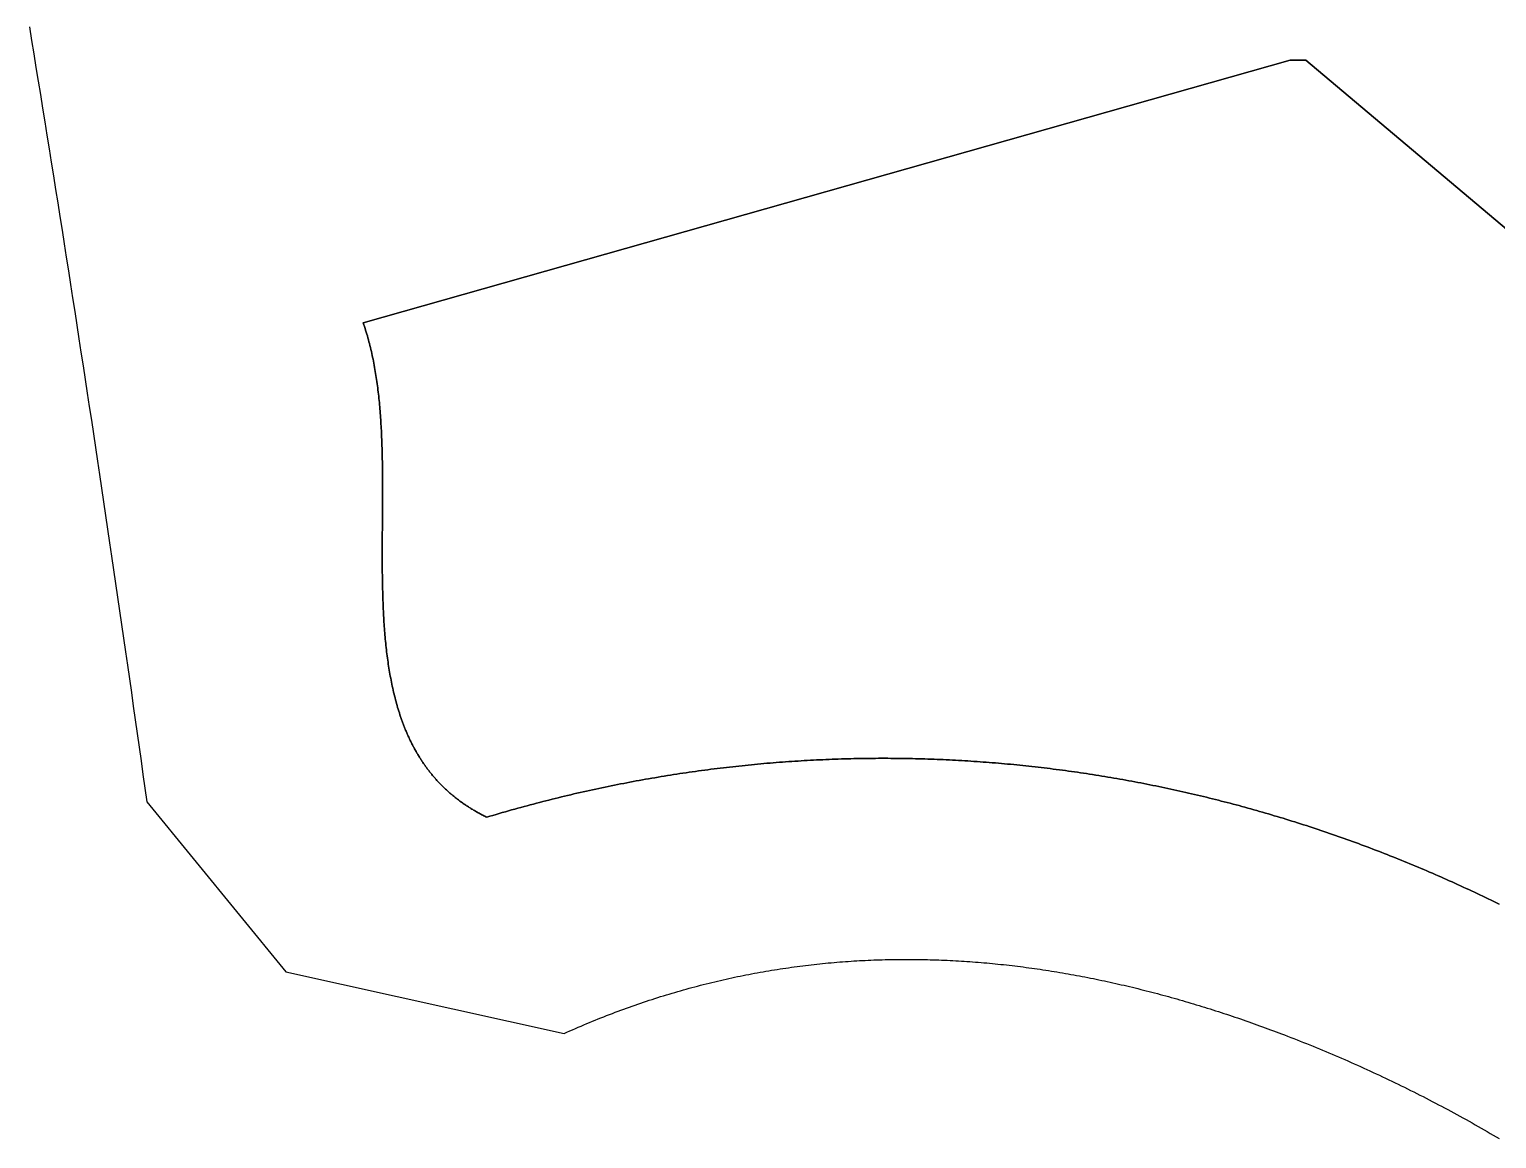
# Model space of a CAD drawing. Header units: millimetres. Extents: x -97041 to 275168, y -12500 to 263793.
# Drawn here: x -17564 to 10332, y 14106 to 35201 of the extents above; entities that cross this region are included whole.
import ezdxf

# ---------------------------------------------------------------- set-up
doc = ezdxf.new("R2010")
doc.units = ezdxf.units.MM
doc.layers.add('CLOSED_AREAS', color=7, linetype='Continuous')
doc.layers.add('REGION_HOLES', color=7, linetype='Continuous')

msp = doc.modelspace()

# ---------------------------------------------------------------- linework, layer by layer
at = {"layer": 'CLOSED_AREAS'}
for points in [[(-17563.721, 35246.716), (-17521.51, 34989.434), (-17479.414, 34732.104), (-17437.434, 34474.727), (-17395.567, 34217.305), (-17353.816, 33959.835), (-17312.178, 33702.32), (-17270.653, 33444.758), (-17229.242, 33187.151), (-17187.943, 32929.498), (-17146.757, 32671.8), (-17105.682, 32414.056), (-17064.72, 32156.267), (-17023.868, 31898.433), (-16983.127, 31640.554), (-16942.496, 31382.63), (-16901.975, 31124.662), (-16861.564, 30866.65), (-16821.262, 30608.594), (-16781.068, 30350.493), (-16740.983, 30092.349), (-16701.006, 29834.161), (-16661.136, 29575.93), (-16621.374, 29317.655), (-16581.718, 29059.337), (-16542.169, 28800.977), (-16502.726, 28542.573), (-16463.388, 28284.127), (-16424.155, 28025.639), (-16385.027, 27767.108), (-16346.004, 27508.535), (-16307.085, 27249.92), (-16268.269, 26991.263), (-16229.556, 26732.565), (-16190.947, 26473.825), (-16152.439, 26215.044), (-16114.034, 25956.222), (-16075.73, 25697.359), (-16037.528, 25438.455), (-15999.426, 25179.511), (-15961.425, 24920.526), (-15923.524, 24661.501), (-15885.722, 24402.436), (-15848.02, 24143.331), (-15810.416, 23884.187), (-15772.911, 23625.002), (-15735.504, 23365.779), (-15698.195, 23106.516), (-15660.983, 22847.214), (-15623.868, 22587.873), (-15586.849, 22328.494), (-15549.927, 22069.076), (-15513.1, 21809.619), (-15476.369, 21550.125), (-15439.732, 21290.592), (-15403.19, 21031.021), (-15366.742, 20771.413), (-15330.387, 20511.767), (-12686.399, 17280.226), (-7398.422, 16105.12), (-7344.432, 16129.425), (-7290.438, 16153.503), (-7236.441, 16177.353), (-7182.44, 16200.977), (-7128.436, 16224.373), (-7074.43, 16247.543), (-7020.42, 16270.488), (-6966.407, 16293.207), (-6912.391, 16315.701), (-6858.373, 16337.971), (-6804.352, 16360.017), (-6750.328, 16381.839), (-6696.302, 16403.438), (-6642.273, 16424.814), (-6588.243, 16445.968), (-6534.209, 16466.9), (-6480.174, 16487.611), (-6426.137, 16508.1), (-6372.097, 16528.369), (-6318.056, 16548.418), (-6264.013, 16568.247), (-6209.968, 16587.857), (-6155.922, 16607.247), (-6101.874, 16626.42), (-6047.824, 16645.374), (-5993.773, 16664.111), (-5939.721, 16682.63), (-5885.668, 16700.933), (-5831.613, 16719.02), (-5777.558, 16736.891), (-5723.502, 16754.546), (-5669.444, 16771.986), (-5615.386, 16789.212), (-5561.328, 16806.224), (-5507.268, 16823.022), (-5453.209, 16839.606), (-5399.148, 16855.978), (-5345.088, 16872.137), (-5291.027, 16888.085), (-5236.966, 16903.821), (-5182.905, 16919.346), (-5128.844, 16934.66), (-5074.783, 16949.763), (-5020.722, 16964.657), (-4966.662, 16979.342), (-4912.602, 16993.818), (-4858.542, 17008.085), (-4804.483, 17022.144), (-4750.425, 17035.995), (-4696.367, 17049.639), (-4642.31, 17063.076), (-4588.254, 17076.307), (-4534.199, 17089.332), (-4480.145, 17102.152), (-4426.092, 17114.766), (-4372.041, 17127.176), (-4317.99, 17139.381), (-4263.941, 17151.383), (-4209.894, 17163.182), (-4155.848, 17174.777), (-4101.804, 17186.17), (-4047.762, 17197.361), (-3993.721, 17208.35), (-3939.682, 17219.138), (-3885.646, 17229.725), (-3831.611, 17240.112), (-3777.579, 17250.299), (-3723.549, 17260.287), (-3669.521, 17270.075), (-3615.496, 17279.665), (-3561.473, 17289.057), (-3507.453, 17298.251), (-3453.436, 17307.248), (-3399.421, 17316.047), (-3345.41, 17324.651), (-3291.401, 17333.058), (-3237.396, 17341.269), (-3183.393, 17349.286), (-3129.394, 17357.108), (-3075.398, 17364.735), (-3021.405, 17372.169), (-2967.416, 17379.409), (-2913.431, 17386.456), (-2859.449, 17393.31), (-2805.471, 17399.973), (-2751.497, 17406.443), (-2697.527, 17412.723), (-2643.561, 17418.811), (-2589.599, 17424.709), (-2535.641, 17430.417), (-2481.687, 17435.936), (-2427.738, 17441.265), (-2373.793, 17446.406), (-2319.853, 17451.358), (-2265.917, 17456.123), (-2211.986, 17460.7), (-2158.06, 17465.09), (-2104.139, 17469.294), (-2050.223, 17473.312), (-1996.311, 17477.143), (-1942.405, 17480.79), (-1888.505, 17484.252), (-1834.609, 17487.529), (-1780.719, 17490.623), (-1726.834, 17493.533), (-1672.955, 17496.259), (-1619.082, 17498.803), (-1565.215, 17501.165), (-1511.353, 17503.345), (-1457.497, 17505.344), (-1403.647, 17507.162), (-1349.804, 17508.799), (-1295.966, 17510.256), (-1242.135, 17511.534), (-1188.31, 17512.632), (-1134.492, 17513.552), (-1080.68, 17514.293), (-1026.875, 17514.856), (-973.076, 17515.242), (-919.285, 17515.451), (-865.5, 17515.483), (-811.722, 17515.338), (-757.951, 17515.019), (-704.188, 17514.523), (-650.431, 17513.853), (-596.682, 17513.009), (-542.941, 17511.99), (-489.206, 17510.798), (-435.48, 17509.432), (-381.761, 17507.894), (-328.05, 17506.183), (-274.347, 17504.301), (-220.651, 17502.247), (-166.964, 17500.022), (-113.285, 17497.626), (-59.614, 17495.061), (-5.951, 17492.325), (47.704, 17489.421), (101.349, 17486.347), (154.987, 17483.105), (208.616, 17479.695), (262.236, 17476.117), (315.847, 17472.372), (369.449, 17468.461), (423.043, 17464.383), (476.627, 17460.14), (530.202, 17455.73), (583.768, 17451.156), (637.325, 17446.418), (690.872, 17441.515), (744.409, 17436.449), (797.938, 17431.219), (851.456, 17425.826), (904.965, 17420.271), (958.464, 17414.554), (1011.952, 17408.676), (1065.431, 17402.636), (1118.9, 17396.436), (1172.359, 17390.075), (1225.807, 17383.555), (1279.245, 17376.875), (1332.672, 17370.037), (1386.089, 17363.039), (1439.496, 17355.884), (1492.891, 17348.571), (1546.276, 17341.101), (1599.65, 17333.474), (1653.013, 17325.69), (1706.365, 17317.751), (1759.705, 17309.656), (1813.035, 17301.406), (1866.353, 17293.002), (1919.66, 17284.443), (1972.955, 17275.73), (2026.238, 17266.864), (2079.51, 17257.845), (2132.771, 17248.674), (2186.019, 17239.351), (2239.255, 17229.876), (2292.48, 17220.249), (2345.692, 17210.472), (2398.892, 17200.545), (2452.08, 17190.468), (2505.255, 17180.241), (2558.418, 17169.865), (2611.569, 17159.341), (2664.707, 17148.668), (2717.832, 17137.848), (2770.944, 17126.88), (2824.043, 17115.766), (2877.13, 17104.505), (2930.203, 17093.098), (2983.263, 17081.545), (3036.31, 17069.847), (3089.344, 17058.005), (3142.364, 17046.018), (3195.371, 17033.887), (3248.364, 17021.613), (3301.344, 17009.196), (3354.309, 16996.636), (3407.261, 16983.934), (3460.199, 16971.091), (3513.123, 16958.106), (3566.033, 16944.98), (3618.928, 16931.714), (3671.81, 16918.308), (3724.677, 16904.762), (3777.529, 16891.077), (3830.367, 16877.254), (3883.191, 16863.292), (3935.999, 16849.192), (3988.793, 16834.955), (4041.572, 16820.581), (4094.336, 16806.071), (4147.085, 16791.424), (4199.818, 16776.642), (4252.537, 16761.724), (4305.24, 16746.672), (4357.928, 16731.485), (4410.6, 16716.164), (4463.257, 16700.71), (4515.898, 16685.123), (4568.523, 16669.403), (4621.132, 16653.55), (4673.726, 16637.566), (4726.303, 16621.451), (4778.864, 16605.204), (4831.409, 16588.827), (4883.938, 16572.32), (4936.451, 16555.684), (4988.947, 16538.918), (5041.426, 16522.023), (5093.889, 16505), (5146.335, 16487.85), (5198.764, 16470.571), (5251.177, 16453.166), (5303.572, 16435.634), (5355.951, 16417.975), (5408.312, 16400.191), (5460.656, 16382.282), (5512.982, 16364.248), (5565.292, 16346.089), (5617.583, 16327.806), (5669.857, 16309.4), (5722.114, 16290.87), (5774.353, 16272.218), (5826.573, 16253.443), (5878.776, 16234.547), (5930.961, 16215.529), (5983.128, 16196.389), (6035.277, 16177.13), (6087.407, 16157.75), (6139.519, 16138.251), (6191.612, 16118.632), (6243.687, 16098.894), (6295.743, 16079.038), (6356.455, 16055.722), (6417.141, 16032.246), (6477.8, 16008.609), (6538.43, 15984.813), (6599.033, 15960.856), (6659.605, 15936.741), (6720.148, 15912.465), (6780.66, 15888.031), (6841.14, 15863.438), (6901.588, 15838.687), (6962.003, 15813.777), (7022.384, 15788.709), (7082.73, 15763.483), (7143.04, 15738.099), (7203.314, 15712.558), (7263.552, 15686.859), (7323.751, 15661.003), (7383.912, 15634.991), (7444.033, 15608.822), (7504.115, 15582.497), (7564.155, 15556.015), (7624.154, 15529.378), (7684.111, 15502.584), (7744.024, 15475.636), (7803.893, 15448.532), (7863.718, 15421.273), (7923.497, 15393.859), (7983.229, 15366.291), (8042.915, 15338.569), (8102.553, 15310.692), (8162.142, 15282.661), (8221.682, 15254.477), (8281.172, 15226.139), (8340.611, 15197.648), (8399.998, 15169.004), (8459.333, 15140.208), (8518.615, 15111.259), (8577.842, 15082.157), (8637.015, 15052.903), (8696.133, 15023.498), (8755.194, 14993.941), (8814.198, 14964.232), (8873.144, 14934.372), (8932.031, 14904.361), (8990.86, 14874.2), (9049.628, 14843.888), (9108.335, 14813.425), (9166.981, 14782.813), (9225.564, 14752.051), (9284.083, 14721.139), (9342.539, 14690.077), (9400.93, 14658.867), (9459.256, 14627.507), (9517.515, 14595.999), (9575.707, 14564.342), (9633.832, 14532.538), (9691.888, 14500.585), (9749.874, 14468.484), (9807.79, 14436.235), (9865.636, 14403.839), (9923.409, 14371.296), (9981.11, 14338.607), (10038.738, 14305.77), (10096.292, 14272.787), (10153.771, 14239.658), (10211.175, 14206.382), (10268.502, 14172.961), (10325.752, 14139.394), (10382.925, 14105.682)], [(23448.111, 20511.767), (6702.85, 34613.039), (6409.074, 34613.039), (-11217.516, 29618.839), (-11211.396, 29601.338), (-11205.343, 29583.795), (-11199.357, 29566.21), (-11193.436, 29548.582), (-11187.581, 29530.912), (-11181.792, 29513.2), (-11170.407, 29477.651), (-11159.28, 29441.939), (-11148.408, 29406.063), (-11137.787, 29370.027), (-11127.414, 29333.831), (-11117.287, 29297.478), (-11107.404, 29260.971), (-11097.76, 29224.309), (-11088.353, 29187.496), (-11079.181, 29150.534), (-11070.24, 29113.423), (-11061.528, 29076.167), (-11053.041, 29038.766), (-11044.778, 29001.223), (-11036.734, 28963.539), (-11028.908, 28925.717), (-11021.295, 28887.758), (-11013.895, 28849.665), (-11006.702, 28811.438), (-10999.716, 28773.08), (-10992.932, 28734.593), (-10986.349, 28695.978), (-10979.962, 28657.237), (-10973.77, 28618.373), (-10967.769, 28579.387), (-10961.956, 28540.281), (-10956.33, 28501.056), (-10950.886, 28461.715), (-10945.622, 28422.26), (-10940.535, 28382.692), (-10935.622, 28343.013), (-10930.881, 28303.226), (-10926.308, 28263.331), (-10921.901, 28223.331), (-10917.656, 28183.227), (-10913.572, 28143.023), (-10909.644, 28102.718), (-10905.871, 28062.315), (-10902.249, 28021.817), (-10898.775, 27981.224), (-10895.447, 27940.54), (-10892.262, 27899.764), (-10889.217, 27858.901), (-10886.308, 27817.95), (-10883.534, 27776.915), (-10880.891, 27735.797), (-10878.377, 27694.597), (-10875.988, 27653.318), (-10873.721, 27611.962), (-10871.575, 27570.531), (-10869.546, 27529.025), (-10867.63, 27487.448), (-10865.826, 27445.8), (-10864.13, 27404.085), (-10862.54, 27362.303), (-10861.053, 27320.457), (-10859.665, 27278.548), (-10858.374, 27236.578), (-10857.177, 27194.55), (-10856.072, 27152.464), (-10855.055, 27110.324), (-10854.123, 27068.129), (-10853.274, 27025.884), (-10852.505, 26983.589), (-10851.812, 26941.246), (-10850.647, 26856.424), (-10849.754, 26771.433), (-10849.112, 26686.289), (-10848.698, 26601.005), (-10848.488, 26515.597), (-10848.46, 26430.079), (-10848.59, 26344.467), (-10848.857, 26258.775), (-10849.236, 26173.018), (-10849.705, 26087.21), (-10850.823, 25915.504), (-10852.026, 25743.775), (-10853.131, 25572.143), (-10853.59, 25486.399), (-10853.955, 25400.724), (-10854.205, 25315.132), (-10854.315, 25229.639), (-10854.264, 25144.258), (-10854.028, 25059.005), (-10853.585, 24973.895), (-10852.911, 24888.942), (-10851.984, 24804.162), (-10850.78, 24719.568), (-10850.067, 24677.347), (-10849.277, 24635.177), (-10848.406, 24593.062), (-10847.452, 24551.002), (-10846.412, 24509.001), (-10845.282, 24467.059), (-10844.061, 24425.179), (-10842.745, 24383.362), (-10841.331, 24341.611), (-10839.816, 24299.927), (-10838.198, 24258.312), (-10836.474, 24216.768), (-10834.64, 24175.296), (-10832.695, 24133.899), (-10830.634, 24092.579), (-10828.456, 24051.337), (-10826.158, 24010.174), (-10823.736, 23969.094), (-10821.187, 23928.098), (-10818.51, 23887.188), (-10815.7, 23846.365), (-10812.755, 23805.631), (-10809.673, 23764.989), (-10806.45, 23724.44), (-10803.084, 23683.986), (-10799.571, 23643.628), (-10795.909, 23603.37), (-10792.095, 23563.212), (-10788.126, 23523.156), (-10783.999, 23483.204), (-10779.712, 23443.359), (-10775.26, 23403.622), (-10770.643, 23363.994), (-10765.856, 23324.478), (-10760.898, 23285.076), (-10755.764, 23245.789), (-10750.452, 23206.619), (-10744.96, 23167.568), (-10739.284, 23128.638), (-10733.422, 23089.831), (-10727.37, 23051.149), (-10721.126, 23012.593), (-10714.688, 22974.165), (-10708.051, 22935.868), (-10701.214, 22897.702), (-10694.173, 22859.671), (-10686.925, 22821.775), (-10679.469, 22784.017), (-10671.8, 22746.399), (-10663.916, 22708.921), (-10655.814, 22671.587), (-10647.491, 22634.398), (-10638.945, 22597.356), (-10630.172, 22560.462), (-10621.17, 22523.72), (-10611.935, 22487.129), (-10602.466, 22450.693), (-10592.758, 22414.413), (-10582.81, 22378.291), (-10572.618, 22342.329), (-10562.18, 22306.529), (-10551.492, 22270.892), (-10540.552, 22235.42), (-10529.357, 22200.116), (-10517.904, 22164.981), (-10512.079, 22147.478), (-10506.19, 22130.017), (-10500.234, 22112.6), (-10494.212, 22095.226), (-10488.123, 22077.896), (-10481.967, 22060.61), (-10475.744, 22043.367), (-10469.454, 22026.17), (-10463.095, 22009.016), (-10456.668, 21991.908), (-10450.172, 21974.845), (-10443.607, 21957.827), (-10436.972, 21940.854), (-10430.267, 21923.928), (-10423.493, 21907.047), (-10416.647, 21890.212), (-10409.731, 21873.424), (-10402.743, 21856.683), (-10395.684, 21839.988), (-10388.553, 21823.341), (-10381.349, 21806.741), (-10374.073, 21790.189), (-10366.724, 21773.684), (-10359.301, 21757.228), (-10351.804, 21740.82), (-10344.233, 21724.46), (-10336.588, 21708.15), (-10328.868, 21691.888), (-10321.073, 21675.675), (-10313.202, 21659.512), (-10305.255, 21643.399), (-10297.231, 21627.336), (-10289.131, 21611.322), (-10280.955, 21595.359), (-10272.7, 21579.447), (-10264.368, 21563.586), (-10255.958, 21547.775), (-10247.47, 21532.016), (-10238.902, 21516.309), (-10230.256, 21500.653), (-10221.53, 21485.05), (-10212.724, 21469.498), (-10203.837, 21453.999), (-10194.871, 21438.553), (-10185.823, 21423.16), (-10176.694, 21407.82), (-10167.483, 21392.533), (-10158.191, 21377.3), (-10148.815, 21362.121), (-10139.358, 21346.996), (-10129.817, 21331.925), (-10120.192, 21316.909), (-10110.484, 21301.947), (-10100.692, 21287.041), (-10090.815, 21272.19), (-10080.853, 21257.394), (-10070.806, 21242.654), (-10060.673, 21227.97), (-10050.454, 21213.343), (-10040.149, 21198.771), (-10029.758, 21184.257), (-10019.279, 21169.799), (-10008.713, 21155.398), (-9998.059, 21141.055), (-9987.317, 21126.769), (-9976.487, 21112.541), (-9965.568, 21098.371), (-9954.559, 21084.259), (-9943.461, 21070.206), (-9932.273, 21056.212), (-9920.995, 21042.276), (-9909.627, 21028.4), (-9898.167, 21014.583), (-9886.616, 21000.826), (-9874.973, 20987.129), (-9863.239, 20973.492), (-9851.411, 20959.915), (-9839.491, 20946.399), (-9827.478, 20932.943), (-9815.372, 20919.549), (-9803.172, 20906.216), (-9790.877, 20892.944), (-9778.488, 20879.735), (-9766.004, 20866.587), (-9753.425, 20853.501), (-9740.75, 20840.478), (-9727.979, 20827.518), (-9715.112, 20814.62), (-9702.148, 20801.786), (-9689.087, 20789.015), (-9675.929, 20776.307), (-9662.673, 20763.664), (-9649.318, 20751.084), (-9635.866, 20738.569), (-9622.314, 20726.118), (-9608.663, 20713.732), (-9594.913, 20701.411), (-9581.063, 20689.155), (-9567.112, 20676.965), (-9553.061, 20664.84), (-9538.909, 20652.782), (-9524.655, 20640.789), (-9510.3, 20628.863), (-9495.843, 20617.003), (-9481.283, 20605.211), (-9466.621, 20593.485), (-9451.855, 20581.827), (-9436.986, 20570.236), (-9422.013, 20558.713), (-9406.936, 20547.258), (-9391.755, 20535.871), (-9376.468, 20524.553), (-9361.076, 20513.303), (-9345.578, 20502.123), (-9329.975, 20491.011), (-9314.265, 20479.969), (-9298.448, 20468.997), (-9282.525, 20458.094), (-9266.494, 20447.261), (-9250.355, 20436.499), (-9234.108, 20425.808), (-9217.752, 20415.187), (-9201.288, 20404.637), (-9184.714, 20394.158), (-9168.031, 20383.751), (-9151.238, 20373.416), (-9134.334, 20363.152), (-9117.32, 20352.961), (-9100.195, 20342.842), (-9082.959, 20332.796), (-9065.61, 20322.822), (-9048.15, 20312.922), (-9030.577, 20303.095), (-9012.892, 20293.342), (-8995.093, 20283.662), (-8977.181, 20274.057), (-8959.155, 20264.525), (-8941.015, 20255.068), (-8922.76, 20245.686), (-8904.39, 20236.379), (-8885.905, 20227.147), (-8867.304, 20217.991), (-8808.239, 20235.731), (-8749.165, 20253.326), (-8690.085, 20270.776), (-8630.997, 20288.08), (-8571.902, 20305.24), (-8512.801, 20322.254), (-8453.693, 20339.124), (-8394.578, 20355.849), (-8335.458, 20372.429), (-8276.331, 20388.865), (-8217.198, 20405.156), (-8158.059, 20421.302), (-8098.915, 20437.305), (-8039.765, 20453.163), (-7980.61, 20468.877), (-7921.449, 20484.447), (-7862.284, 20499.872), (-7803.114, 20515.154), (-7743.939, 20530.293), (-7684.76, 20545.287), (-7625.576, 20560.138), (-7566.388, 20574.845), (-7507.196, 20589.409), (-7448, 20603.83), (-7388.801, 20618.107), (-7329.598, 20632.241), (-7270.391, 20646.232), (-7211.181, 20660.08), (-7151.969, 20673.786), (-7092.753, 20687.348), (-7033.535, 20700.768), (-6974.314, 20714.045), (-6915.09, 20727.179), (-6855.865, 20740.171), (-6796.637, 20753.021), (-6737.407, 20765.728), (-6678.176, 20778.293), (-6618.943, 20790.716), (-6559.708, 20802.998), (-6500.473, 20815.137), (-6441.236, 20827.134), (-6381.998, 20838.99), (-6322.759, 20850.704), (-6263.52, 20862.276), (-6204.28, 20873.707), (-6145.04, 20884.997), (-6085.8, 20896.145), (-6026.56, 20907.152), (-5967.32, 20918.018), (-5908.08, 20928.743), (-5848.841, 20939.328), (-5789.602, 20949.771), (-5730.365, 20960.073), (-5671.128, 20970.235), (-5611.892, 20980.256), (-5552.658, 20990.137), (-5493.425, 20999.878), (-5434.194, 21009.478), (-5374.965, 21018.938), (-5315.738, 21028.258), (-5256.512, 21037.437), (-5197.289, 21046.477), (-5138.069, 21055.377), (-5078.851, 21064.137), (-5019.636, 21072.758), (-4960.423, 21081.239), (-4901.214, 21089.581), (-4842.008, 21097.783), (-4782.806, 21105.845), (-4723.607, 21113.769), (-4664.411, 21121.553), (-4605.22, 21129.199), (-4546.033, 21136.705), (-4486.85, 21144.073), (-4427.671, 21151.302), (-4368.497, 21158.392), (-4309.328, 21165.343), (-4250.163, 21172.156), (-4191.004, 21178.831), (-4131.849, 21185.367), (-4072.7, 21191.765), (-4013.557, 21198.025), (-3954.419, 21204.147), (-3895.287, 21210.131), (-3836.161, 21215.977), (-3777.042, 21221.685), (-3717.928, 21227.256), (-3658.821, 21232.689), (-3599.721, 21237.984), (-3540.627, 21243.142), (-3481.541, 21248.163), (-3422.461, 21253.047), (-3363.389, 21257.793), (-3304.325, 21262.402), (-3245.268, 21266.874), (-3186.218, 21271.21), (-3127.177, 21275.408), (-3068.144, 21279.47), (-3009.119, 21283.395), (-2950.102, 21287.184), (-2891.095, 21290.836), (-2832.095, 21294.352), (-2773.105, 21297.732), (-2714.124, 21300.975), (-2655.152, 21304.083), (-2596.19, 21307.054), (-2537.237, 21309.889), (-2478.293, 21312.589), (-2419.36, 21315.153), (-2360.437, 21317.581), (-2301.524, 21319.874), (-2242.621, 21322.032), (-2183.729, 21324.054), (-2124.847, 21325.94), (-2065.976, 21327.692), (-2007.117, 21329.308), (-1948.268, 21330.79), (-1889.431, 21332.136), (-1830.606, 21333.348), (-1771.792, 21334.425), (-1712.99, 21335.367), (-1654.199, 21336.175), (-1595.421, 21336.848), (-1536.656, 21337.387), (-1477.903, 21337.792), (-1419.162, 21338.062), (-1360.434, 21338.199), (-1301.719, 21338.201), (-1243.018, 21338.069), (-1184.329, 21337.804), (-1125.654, 21337.405), (-1066.993, 21336.872), (-1008.345, 21336.206), (-949.712, 21335.406), (-891.092, 21334.472), (-832.487, 21333.406), (-773.896, 21332.206), (-715.32, 21330.873), (-656.758, 21329.407), (-598.211, 21327.808), (-539.68, 21326.077), (-481.163, 21324.212), (-422.662, 21322.215), (-364.177, 21320.085), (-305.707, 21317.823), (-247.253, 21315.429), (-188.816, 21312.902), (-130.394, 21310.242), (-71.989, 21307.451), (-13.6, 21304.528), (44.772, 21301.473), (103.127, 21298.285), (161.466, 21294.967), (219.787, 21291.516), (278.091, 21287.934), (336.377, 21284.22), (394.645, 21280.375), (452.896, 21276.399), (511.129, 21272.291), (569.344, 21268.052), (627.54, 21263.682), (685.718, 21259.181), (743.877, 21254.55), (802.018, 21249.787), (860.139, 21244.894), (918.242, 21239.87), (976.325, 21234.716), (1034.389, 21229.431), (1092.433, 21224.016), (1150.457, 21218.471), (1208.462, 21212.795), (1266.446, 21206.99), (1324.41, 21201.054), (1382.354, 21194.989), (1440.277, 21188.794), (1498.18, 21182.469), (1556.061, 21176.014), (1613.922, 21169.43), (1671.761, 21162.717), (1729.579, 21155.874), (1787.375, 21148.902), (1845.15, 21141.8), (1902.903, 21134.57), (1960.634, 21127.211), (2018.342, 21119.722), (2076.029, 21112.105), (2133.692, 21104.359), (2191.333, 21096.485), (2248.952, 21088.482), (2306.547, 21080.351), (2364.119, 21072.091), (2421.668, 21063.703), (2479.193, 21055.187), (2536.695, 21046.542), (2594.173, 21037.77), (2651.627, 21028.87), (2709.057, 21019.842), (2766.462, 21010.686), (2823.843, 21001.402), (2881.2, 20991.991), (2938.531, 20982.453), (2995.838, 20972.787), (3053.12, 20962.994), (3110.376, 20953.073), (3167.607, 20943.026), (3224.813, 20932.851), (3281.992, 20922.55), (3339.146, 20912.122), (3396.274, 20901.567), (3453.375, 20890.885), (3510.45, 20880.077), (3567.499, 20869.142), (3624.52, 20858.081), (3681.515, 20846.894), (3738.483, 20835.58), (3795.424, 20824.141), (3852.337, 20812.575), (3909.223, 20800.883), (3966.081, 20789.066), (4022.911, 20777.122), (4079.714, 20765.053), (4136.488, 20752.859), (4193.234, 20740.539), (4249.951, 20728.093), (4306.639, 20715.523), (4363.299, 20702.827), (4419.93, 20690.005), (4476.532, 20677.059), (4533.104, 20663.988), (4589.647, 20650.792), (4646.16, 20637.472), (4702.644, 20624.026), (4759.097, 20610.456), (4815.521, 20596.762), (4871.914, 20582.943), (4928.276, 20568.999), (4984.609, 20554.932), (5040.91, 20540.74), (5097.18, 20526.425), (5153.42, 20511.985), (5209.628, 20497.421), (5265.804, 20482.734), (5321.95, 20467.923), (5378.063, 20452.988), (5434.144, 20437.93), (5490.194, 20422.749), (5546.211, 20407.444), (5602.196, 20392.015), (5658.148, 20376.464), (5714.068, 20360.79), (5769.955, 20344.992), (5825.808, 20329.072), (5881.629, 20313.029), (5937.416, 20296.863), (5993.17, 20280.575), (6048.89, 20264.164), (6104.576, 20247.63), (6160.228, 20230.975), (6215.846, 20214.197), (6271.43, 20197.297), (6326.979, 20180.274), (6382.493, 20163.13), (6437.973, 20145.864), (6493.418, 20128.476), (6548.828, 20110.966), (6604.202, 20093.335), (6659.541, 20075.582), (6714.844, 20057.708), (6770.112, 20039.712), (6825.343, 20021.595), (6880.539, 20003.357), (6935.698, 19984.998), (6990.821, 19966.518), (7045.907, 19947.917), (7100.956, 19929.195), (7155.969, 19910.352), (7210.944, 19891.388), (7265.883, 19872.305), (7320.783, 19853.1), (7375.647, 19833.775), (7430.472, 19814.33), (7485.26, 19794.765), (7540.01, 19775.08), (7594.721, 19755.274), (7649.394, 19735.349), (7704.029, 19715.304), (7758.625, 19695.139), (7813.182, 19674.855), (7867.7, 19654.45), (7922.178, 19633.927), (7976.618, 19613.284), (8031.018, 19592.521), (8085.378, 19571.64), (8139.699, 19550.639), (8193.979, 19529.52), (8248.22, 19508.281), (8302.42, 19486.924), (8356.579, 19465.447), (8410.698, 19443.853), (8464.776, 19422.139), (8518.814, 19400.307), (8572.81, 19378.357), (8626.764, 19356.288), (8680.678, 19334.101), (8734.55, 19311.796), (8788.38, 19289.373), (8842.168, 19266.832), (8895.914, 19244.173), (8949.617, 19221.396), (9003.279, 19198.502), (9056.898, 19175.49), (9110.474, 19152.361), (9164.007, 19129.114), (9217.497, 19105.75), (9270.944, 19082.268), (9324.347, 19058.669), (9377.707, 19034.954), (9431.023, 19011.121), (9484.296, 18987.172), (9537.524, 18963.105), (9590.708, 18938.922), (9643.848, 18914.623), (9696.943, 18890.207), (9749.994, 18865.674), (9802.999, 18841.025), (9855.96, 18816.26), (9908.876, 18791.379), (9961.746, 18766.382), (10014.571, 18741.268), (10067.35, 18716.039), (10120.083, 18690.694), (10172.771, 18665.233), (10225.412, 18639.657), (10278.007, 18613.965), (10330.555, 18588.158), (10383.057, 18562.235)]]:
    msp.add_lwpolyline(points, dxfattribs=at)
at = {"layer": 'REGION_HOLES'}
msp.add_lwpolyline([(10383.057, 18562.235), (10330.555, 18588.158), (10278.007, 18613.965), (10225.412, 18639.657), (10172.771, 18665.233), (10120.083, 18690.694), (10067.35, 18716.039), (10014.571, 18741.268), (9961.746, 18766.382), (9908.876, 18791.379), (9855.96, 18816.26), (9802.999, 18841.025), (9749.994, 18865.674), (9696.943, 18890.207), (9643.848, 18914.623), (9590.708, 18938.922), (9537.524, 18963.105), (9484.296, 18987.172), (9431.023, 19011.121), (9377.707, 19034.954), (9324.347, 19058.669), (9270.944, 19082.268), (9217.497, 19105.75), (9164.007, 19129.114), (9110.474, 19152.361), (9056.898, 19175.49), (9003.279, 19198.502), (8949.617, 19221.396), (8895.914, 19244.173), (8842.168, 19266.832), (8788.38, 19289.373), (8734.55, 19311.796), (8680.678, 19334.101), (8626.764, 19356.288), (8572.81, 19378.357), (8518.814, 19400.307), (8464.776, 19422.139), (8410.698, 19443.853), (8356.579, 19465.447), (8302.42, 19486.924), (8248.22, 19508.281), (8193.979, 19529.52), (8139.699, 19550.639), (8085.378, 19571.64), (8031.018, 19592.521), (7976.618, 19613.284), (7922.178, 19633.927), (7867.7, 19654.45), (7813.182, 19674.855), (7758.625, 19695.139), (7704.029, 19715.304), (7649.394, 19735.349), (7594.721, 19755.274), (7540.01, 19775.08), (7485.26, 19794.765), (7430.472, 19814.33), (7375.647, 19833.775), (7320.783, 19853.1), (7265.883, 19872.305), (7210.944, 19891.388), (7155.969, 19910.352), (7100.956, 19929.195), (7045.907, 19947.917), (6990.821, 19966.518), (6935.698, 19984.998), (6880.539, 20003.357), (6825.343, 20021.595), (6770.112, 20039.712), (6714.844, 20057.708), (6659.541, 20075.582), (6604.202, 20093.335), (6548.828, 20110.966), (6493.418, 20128.476), (6437.973, 20145.864), (6382.493, 20163.13), (6326.979, 20180.274), (6271.43, 20197.297), (6215.846, 20214.197), (6160.228, 20230.975), (6104.576, 20247.63), (6048.89, 20264.164), (5993.17, 20280.575), (5937.416, 20296.863), (5881.629, 20313.029), (5825.808, 20329.072), (5769.955, 20344.992), (5714.068, 20360.79), (5658.148, 20376.464), (5602.196, 20392.015), (5546.211, 20407.444), (5490.194, 20422.749), (5434.144, 20437.93), (5378.063, 20452.988), (5321.95, 20467.923), (5265.804, 20482.734), (5209.628, 20497.421), (5153.42, 20511.985), (5097.18, 20526.425), (5040.91, 20540.74), (4984.609, 20554.932), (4928.276, 20568.999), (4871.914, 20582.943), (4815.521, 20596.762), (4759.097, 20610.456), (4702.644, 20624.026), (4646.16, 20637.472), (4589.647, 20650.792), (4533.104, 20663.988), (4476.532, 20677.059), (4419.93, 20690.005), (4363.299, 20702.827), (4306.639, 20715.523), (4249.951, 20728.093), (4193.234, 20740.539), (4136.488, 20752.859), (4079.714, 20765.053), (4022.911, 20777.122), (3966.081, 20789.066), (3909.223, 20800.883), (3852.337, 20812.575), (3795.424, 20824.141), (3738.483, 20835.58), (3681.515, 20846.894), (3624.52, 20858.081), (3567.499, 20869.142), (3510.45, 20880.077), (3453.375, 20890.885), (3396.274, 20901.567), (3339.146, 20912.122), (3281.992, 20922.55), (3224.813, 20932.851), (3167.607, 20943.026), (3110.376, 20953.073), (3053.12, 20962.994), (2995.838, 20972.787), (2938.531, 20982.453), (2881.2, 20991.991), (2823.843, 21001.402), (2766.462, 21010.686), (2709.057, 21019.842), (2651.627, 21028.87), (2594.173, 21037.77), (2536.695, 21046.542), (2479.193, 21055.187), (2421.668, 21063.703), (2364.119, 21072.091), (2306.547, 21080.351), (2248.952, 21088.482), (2191.333, 21096.485), (2133.692, 21104.359), (2076.029, 21112.105), (2018.342, 21119.722), (1960.634, 21127.211), (1902.903, 21134.57), (1845.15, 21141.8), (1787.375, 21148.902), (1729.579, 21155.874), (1671.761, 21162.717), (1613.922, 21169.43), (1556.061, 21176.014), (1498.18, 21182.469), (1440.277, 21188.794), (1382.354, 21194.989), (1324.41, 21201.054), (1266.446, 21206.99), (1208.462, 21212.795), (1150.457, 21218.471), (1092.433, 21224.016), (1034.389, 21229.431), (976.325, 21234.716), (918.242, 21239.87), (860.139, 21244.894), (802.018, 21249.787), (743.877, 21254.55), (685.718, 21259.181), (627.54, 21263.682), (569.344, 21268.052), (511.129, 21272.291), (452.896, 21276.399), (394.645, 21280.375), (336.377, 21284.22), (278.091, 21287.934), (219.787, 21291.516), (161.466, 21294.967), (103.127, 21298.285), (44.772, 21301.473), (-13.6, 21304.528), (-71.989, 21307.451), (-130.394, 21310.242), (-188.816, 21312.902), (-247.253, 21315.429), (-305.707, 21317.823), (-364.177, 21320.085), (-422.662, 21322.215), (-481.163, 21324.212), (-539.68, 21326.077), (-598.211, 21327.808), (-656.758, 21329.407), (-715.32, 21330.873), (-773.896, 21332.206), (-832.487, 21333.406), (-891.092, 21334.472), (-949.712, 21335.406), (-1008.345, 21336.206), (-1066.993, 21336.872), (-1125.654, 21337.405), (-1184.329, 21337.804), (-1243.018, 21338.069), (-1301.719, 21338.201), (-1360.434, 21338.199), (-1419.162, 21338.062), (-1477.903, 21337.792), (-1536.656, 21337.387), (-1595.421, 21336.848), (-1654.199, 21336.175), (-1712.99, 21335.367), (-1771.792, 21334.425), (-1830.606, 21333.348), (-1889.431, 21332.136), (-1948.268, 21330.79), (-2007.117, 21329.308), (-2065.976, 21327.692), (-2124.847, 21325.94), (-2183.729, 21324.054), (-2242.621, 21322.032), (-2301.524, 21319.874), (-2360.437, 21317.581), (-2419.36, 21315.153), (-2478.293, 21312.589), (-2537.237, 21309.889), (-2596.19, 21307.054), (-2655.152, 21304.083), (-2714.124, 21300.975), (-2773.105, 21297.732), (-2832.095, 21294.352), (-2891.095, 21290.836), (-2950.102, 21287.184), (-3009.119, 21283.395), (-3068.144, 21279.47), (-3127.177, 21275.408), (-3186.218, 21271.21), (-3245.268, 21266.874), (-3304.325, 21262.402), (-3363.389, 21257.793), (-3422.461, 21253.047), (-3481.541, 21248.163), (-3540.627, 21243.142), (-3599.721, 21237.984), (-3658.821, 21232.689), (-3717.928, 21227.256), (-3777.042, 21221.685), (-3836.161, 21215.977), (-3895.287, 21210.131), (-3954.419, 21204.147), (-4013.557, 21198.025), (-4072.7, 21191.765), (-4131.849, 21185.367), (-4191.004, 21178.831), (-4250.163, 21172.156), (-4309.328, 21165.343), (-4368.497, 21158.392), (-4427.671, 21151.302), (-4486.85, 21144.073), (-4546.033, 21136.705), (-4605.22, 21129.199), (-4664.411, 21121.553), (-4723.607, 21113.769), (-4782.806, 21105.845), (-4842.008, 21097.783), (-4901.214, 21089.581), (-4960.423, 21081.239), (-5019.636, 21072.758), (-5078.851, 21064.137), (-5138.069, 21055.377), (-5197.289, 21046.477), (-5256.512, 21037.437), (-5315.738, 21028.258), (-5374.965, 21018.938), (-5434.194, 21009.478), (-5493.425, 20999.878), (-5552.658, 20990.137), (-5611.892, 20980.256), (-5671.128, 20970.235), (-5730.365, 20960.073), (-5789.602, 20949.771), (-5848.841, 20939.328), (-5908.08, 20928.743), (-5967.32, 20918.018), (-6026.56, 20907.152), (-6085.8, 20896.145), (-6145.04, 20884.997), (-6204.28, 20873.707), (-6263.52, 20862.276), (-6322.759, 20850.704), (-6381.998, 20838.99), (-6441.236, 20827.134), (-6500.473, 20815.137), (-6559.708, 20802.998), (-6618.943, 20790.716), (-6678.176, 20778.293), (-6737.407, 20765.728), (-6796.637, 20753.021), (-6855.865, 20740.171), (-6915.09, 20727.179), (-6974.314, 20714.045), (-7033.535, 20700.768), (-7092.753, 20687.348), (-7151.969, 20673.786), (-7211.181, 20660.08), (-7270.391, 20646.232), (-7329.598, 20632.241), (-7388.801, 20618.107), (-7448, 20603.83), (-7507.196, 20589.409), (-7566.388, 20574.845), (-7625.576, 20560.138), (-7684.76, 20545.287), (-7743.939, 20530.293), (-7803.114, 20515.154), (-7862.284, 20499.872), (-7921.449, 20484.447), (-7980.61, 20468.877), (-8039.765, 20453.163), (-8098.915, 20437.305), (-8158.059, 20421.302), (-8217.198, 20405.156), (-8276.331, 20388.865), (-8335.458, 20372.429), (-8394.578, 20355.849), (-8453.693, 20339.124), (-8512.801, 20322.254), (-8571.902, 20305.24), (-8630.997, 20288.08), (-8690.085, 20270.776), (-8749.165, 20253.326), (-8808.239, 20235.731), (-8867.304, 20217.991), (-8885.905, 20227.147), (-8904.39, 20236.379), (-8922.76, 20245.686), (-8941.015, 20255.068), (-8959.155, 20264.525), (-8977.181, 20274.057), (-8995.093, 20283.662), (-9012.892, 20293.342), (-9030.577, 20303.095), (-9048.15, 20312.922), (-9065.61, 20322.822), (-9082.959, 20332.796), (-9100.195, 20342.842), (-9117.32, 20352.961), (-9134.334, 20363.152), (-9151.238, 20373.416), (-9168.031, 20383.751), (-9184.714, 20394.158), (-9201.288, 20404.637), (-9217.752, 20415.187), (-9234.108, 20425.808), (-9250.355, 20436.499), (-9266.494, 20447.261), (-9282.525, 20458.094), (-9298.448, 20468.997), (-9314.265, 20479.969), (-9329.975, 20491.011), (-9345.578, 20502.123), (-9361.076, 20513.303), (-9376.468, 20524.553), (-9391.755, 20535.871), (-9406.936, 20547.258), (-9422.013, 20558.713), (-9436.986, 20570.236), (-9451.855, 20581.827), (-9466.621, 20593.485), (-9481.283, 20605.211), (-9495.843, 20617.003), (-9510.3, 20628.863), (-9524.655, 20640.789), (-9538.909, 20652.782), (-9553.061, 20664.84), (-9567.112, 20676.965), (-9581.063, 20689.155), (-9594.913, 20701.411), (-9608.663, 20713.732), (-9622.314, 20726.118), (-9635.866, 20738.569), (-9649.318, 20751.084), (-9662.673, 20763.664), (-9675.929, 20776.307), (-9689.087, 20789.015), (-9702.148, 20801.786), (-9715.112, 20814.62), (-9727.979, 20827.518), (-9740.75, 20840.478), (-9753.425, 20853.501), (-9766.004, 20866.587), (-9778.488, 20879.735), (-9790.877, 20892.944), (-9803.172, 20906.216), (-9815.372, 20919.549), (-9827.478, 20932.943), (-9839.491, 20946.399), (-9851.411, 20959.915), (-9863.239, 20973.492), (-9874.973, 20987.129), (-9886.616, 21000.826), (-9898.167, 21014.583), (-9909.627, 21028.4), (-9920.995, 21042.276), (-9932.273, 21056.212), (-9943.461, 21070.206), (-9954.559, 21084.259), (-9965.568, 21098.371), (-9976.487, 21112.541), (-9987.317, 21126.769), (-9998.059, 21141.055), (-10008.713, 21155.398), (-10019.279, 21169.799), (-10029.758, 21184.257), (-10040.149, 21198.771), (-10050.454, 21213.343), (-10060.673, 21227.97), (-10070.806, 21242.654), (-10080.853, 21257.394), (-10090.815, 21272.19), (-10100.692, 21287.041), (-10110.484, 21301.947), (-10120.192, 21316.909), (-10129.817, 21331.925), (-10139.358, 21346.996), (-10148.815, 21362.121), (-10158.191, 21377.3), (-10167.483, 21392.533), (-10176.694, 21407.82), (-10185.823, 21423.16), (-10194.871, 21438.553), (-10203.837, 21453.999), (-10212.724, 21469.498), (-10221.53, 21485.05), (-10230.256, 21500.653), (-10238.902, 21516.309), (-10247.47, 21532.016), (-10255.958, 21547.775), (-10264.368, 21563.586), (-10272.7, 21579.447), (-10280.955, 21595.359), (-10289.131, 21611.322), (-10297.231, 21627.336), (-10305.255, 21643.399), (-10313.202, 21659.512), (-10321.073, 21675.675), (-10328.868, 21691.888), (-10336.588, 21708.15), (-10344.233, 21724.46), (-10351.804, 21740.82), (-10359.301, 21757.228), (-10366.724, 21773.684), (-10374.073, 21790.189), (-10381.349, 21806.741), (-10388.553, 21823.341), (-10395.684, 21839.988), (-10402.743, 21856.683), (-10409.731, 21873.424), (-10416.647, 21890.212), (-10423.493, 21907.047), (-10430.267, 21923.928), (-10436.972, 21940.854), (-10443.607, 21957.827), (-10450.172, 21974.845), (-10456.668, 21991.908), (-10463.095, 22009.016), (-10469.454, 22026.17), (-10475.744, 22043.367), (-10481.967, 22060.61), (-10488.123, 22077.896), (-10494.212, 22095.226), (-10500.234, 22112.6), (-10506.19, 22130.017), (-10512.079, 22147.478), (-10517.904, 22164.981), (-10529.357, 22200.116), (-10540.552, 22235.42), (-10551.492, 22270.892), (-10562.18, 22306.529), (-10572.618, 22342.329), (-10582.81, 22378.291), (-10592.758, 22414.413), (-10602.466, 22450.693), (-10611.935, 22487.129), (-10621.17, 22523.72), (-10630.172, 22560.462), (-10638.945, 22597.356), (-10647.491, 22634.398), (-10655.814, 22671.587), (-10663.916, 22708.921), (-10671.8, 22746.399), (-10679.469, 22784.017), (-10686.925, 22821.775), (-10694.173, 22859.671), (-10701.214, 22897.702), (-10708.051, 22935.868), (-10714.688, 22974.165), (-10721.126, 23012.593), (-10727.37, 23051.149), (-10733.422, 23089.831), (-10739.284, 23128.638), (-10744.96, 23167.568), (-10750.452, 23206.619), (-10755.764, 23245.789), (-10760.898, 23285.076), (-10765.856, 23324.478), (-10770.643, 23363.994), (-10775.26, 23403.622), (-10779.712, 23443.359), (-10783.999, 23483.204), (-10788.126, 23523.156), (-10792.095, 23563.212), (-10795.909, 23603.37), (-10799.571, 23643.628), (-10803.084, 23683.986), (-10806.45, 23724.44), (-10809.673, 23764.989), (-10812.755, 23805.631), (-10815.7, 23846.365), (-10818.51, 23887.188), (-10821.187, 23928.098), (-10823.736, 23969.094), (-10826.158, 24010.174), (-10828.456, 24051.337), (-10830.634, 24092.579), (-10832.695, 24133.899), (-10834.64, 24175.296), (-10836.474, 24216.768), (-10838.198, 24258.312), (-10839.816, 24299.927), (-10841.331, 24341.611), (-10842.745, 24383.362), (-10844.061, 24425.179), (-10845.282, 24467.059), (-10846.412, 24509.001), (-10847.452, 24551.002), (-10848.406, 24593.062), (-10849.277, 24635.177), (-10850.067, 24677.347), (-10850.78, 24719.568), (-10851.984, 24804.162), (-10852.911, 24888.942), (-10853.585, 24973.895), (-10854.028, 25059.005), (-10854.264, 25144.258), (-10854.315, 25229.639), (-10854.205, 25315.132), (-10853.955, 25400.724), (-10853.59, 25486.399), (-10853.131, 25572.143), (-10852.026, 25743.775), (-10850.823, 25915.504), (-10849.705, 26087.21), (-10849.236, 26173.018), (-10848.857, 26258.775), (-10848.59, 26344.467), (-10848.46, 26430.079), (-10848.488, 26515.597), (-10848.698, 26601.005), (-10849.112, 26686.289), (-10849.754, 26771.433), (-10850.647, 26856.424), (-10851.812, 26941.246), (-10852.505, 26983.589), (-10853.274, 27025.884), (-10854.123, 27068.129), (-10855.055, 27110.324), (-10856.072, 27152.464), (-10857.177, 27194.55), (-10858.374, 27236.578), (-10859.665, 27278.548), (-10861.053, 27320.457), (-10862.54, 27362.303), (-10864.13, 27404.085), (-10865.826, 27445.8), (-10867.63, 27487.448), (-10869.546, 27529.025), (-10871.575, 27570.531), (-10873.721, 27611.962), (-10875.988, 27653.318), (-10878.377, 27694.597), (-10880.891, 27735.797), (-10883.534, 27776.915), (-10886.308, 27817.95), (-10889.217, 27858.901), (-10892.262, 27899.764), (-10895.447, 27940.54), (-10898.775, 27981.224), (-10902.249, 28021.817), (-10905.871, 28062.315), (-10909.644, 28102.718), (-10913.572, 28143.023), (-10917.656, 28183.227), (-10921.901, 28223.331), (-10926.308, 28263.331), (-10930.881, 28303.226), (-10935.622, 28343.013), (-10940.535, 28382.692), (-10945.622, 28422.26), (-10950.886, 28461.715), (-10956.33, 28501.056), (-10961.956, 28540.281), (-10967.769, 28579.387), (-10973.77, 28618.373), (-10979.962, 28657.237), (-10986.349, 28695.978), (-10992.932, 28734.593), (-10999.716, 28773.08), (-11006.702, 28811.438), (-11013.895, 28849.665), (-11021.295, 28887.758), (-11028.908, 28925.717), (-11036.734, 28963.539), (-11044.778, 29001.223), (-11053.041, 29038.766), (-11061.528, 29076.167), (-11070.24, 29113.423), (-11079.181, 29150.534), (-11088.353, 29187.496), (-11097.76, 29224.309), (-11107.404, 29260.971), (-11117.287, 29297.478), (-11127.414, 29333.831), (-11137.787, 29370.027), (-11148.408, 29406.063), (-11159.28, 29441.939), (-11170.407, 29477.651), (-11181.792, 29513.2), (-11187.581, 29530.912), (-11193.436, 29548.582), (-11199.357, 29566.21), (-11205.343, 29583.795), (-11211.396, 29601.338), (-11217.516, 29618.839), (6409.074, 34613.039), (6702.85, 34613.039), (23448.111, 20511.767)], dxfattribs=at)

doc.saveas('drawing.dxf')
